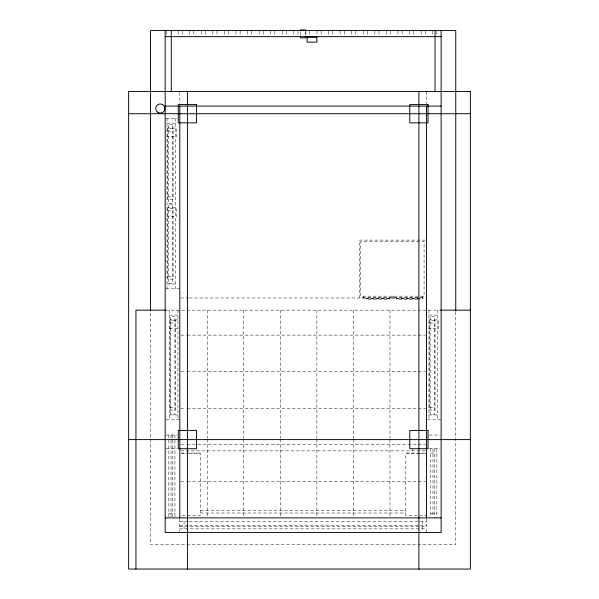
<?xml version="1.0" encoding="UTF-8"?>
<svg xmlns="http://www.w3.org/2000/svg" width="599" height="599" viewBox="0 0 599 599"><rect width="100%" height="100%" fill="white"/><g stroke="black" fill="none" stroke-linecap="round" stroke-linejoin="round"><path stroke-width="0.45" stroke-dasharray="3 2.25" d="M166.095 118.28L177.057 118.28M167.009 123.147L175.537 123.147M167.009 128.021L176.757 128.021L176.757 136.55L167.009 136.55M167.615 131.069L173.104 131.069M167.615 196.861L173.104 196.861M167.009 207.823L176.757 207.823L176.757 216.351L167.009 216.351M167.615 210.87L173.104 210.87M425.29 240.109L359.505 240.109L359.505 297.366L425.29 297.366M419.412 241.33L360.718 241.33L360.718 296.153L424.07 296.153L424.07 241.33L420.348 241.33M167.615 276.656L173.104 276.656M167.009 283.963L175.537 283.963M166.095 288.838L179.805 288.838M180.733 297.98L188.213 297.98M189.149 297.98L425.575 297.98M419.809 298.339L396.658 298.339L396.658 299.32L419.809 299.32M165.833 310.162L439.539 310.162M169.45 315.037L177.97 315.037M428.944 315.037L437.472 315.037M169.45 319.903L179.191 319.903M428.944 319.903L438.693 319.903L438.693 328.432L428.944 328.432M170.056 322.951L175.537 322.951M429.55 322.951L435.039 322.951M169.45 328.432L179.191 328.432M180.733 335.133L186.341 335.133M187.277 335.133L425.575 335.133M180.733 371.687L186.341 371.687M187.277 371.687L425.575 371.687M170.056 407.627L175.537 407.627M429.55 407.627L435.039 407.627M180.733 408.233L186.341 408.233M187.277 408.233L425.575 408.233M169.45 414.935L177.97 414.935M428.944 414.935L437.472 414.935M166.095 419.809L179.805 419.809M427.424 419.809L441.126 419.809M166.095 435.039L177.057 435.039M429.251 435.039L440.213 435.039M180.733 444.78L186.341 444.78M187.277 444.78L425.575 444.78M166.095 448.681L177.057 448.681M429.251 448.681L440.213 448.681M180.733 450.875L425.575 450.875M430.771 453.009L436.866 453.009M181.018 453.069L199.295 453.069L199.295 450.875M425.29 453.069L407.013 453.069L407.013 450.875M181.602 453.308L187.906 453.308M188.805 453.308L200.515 453.308L200.515 515.447L179.805 515.447M419.307 453.308L405.8 453.308L405.8 515.447L426.51 515.447M420.206 453.308L426.51 453.308M180.733 481.334L186.341 481.334M187.277 481.334L425.575 481.334M200.515 510.573L405.8 510.573M200.515 513.006L405.8 513.006M168.836 513.62L174.93 513.62M430.771 513.62L436.866 513.62M179.805 521.534L188.213 521.534M189.149 521.534L426.51 521.534M179.805 525.675L188.213 525.675M189.149 525.675L426.51 525.675M179.805 526.409L426.51 526.409M179.805 528.85L426.51 528.85M455.749 311.929L455.749 544.686L150.559 544.686L150.559 311.929M437.472 310.162L437.472 419.809M436.866 31.17L436.866 35.229M436.866 448.741L436.866 517.88M434.425 448.741L434.425 517.88M432.965 448.741L432.965 516.944M432.725 31.17L432.725 35.229M430.771 448.741L430.771 517.027M428.944 310.162L428.944 419.809M426.51 91.475L426.51 103.627M426.51 518.794L426.51 532.504M425.29 31.17L425.29 35.229M422.857 296.153L422.857 298.587L393.61 298.587L393.61 296.153M422.243 521.534L422.243 528.85M421.149 31.17L421.149 35.229M413.714 31.17L413.714 35.229M412.501 449.048L412.501 450.875M409.574 31.17L409.574 35.229M402.139 31.17L402.139 35.229M397.998 31.17L397.998 35.229M392.397 296.153L392.397 298.587L363.159 298.587L363.159 296.153M390.57 31.17L390.57 35.229M389.956 310.162L389.956 438.348M389.956 439.284L389.956 516.944M386.422 31.17L386.422 35.229M378.995 31.17L378.995 35.229M374.854 31.17L374.854 35.229M367.419 31.17L367.419 35.229M363.279 31.17L363.279 35.229M355.843 31.17L355.843 35.229M353.41 310.162L353.41 438.348M353.41 439.284L353.41 516.944M351.703 31.17L351.703 35.229M344.275 31.17L344.275 35.229M340.127 31.17L340.127 35.229M332.7 31.17L332.7 35.229M328.559 31.17L328.559 35.229M321.124 31.17L321.124 35.229M316.983 31.17L316.983 35.229M316.864 310.162L316.864 438.348M316.864 439.284L316.864 516.944M309.548 31.17L309.548 35.229M305.894 31.71L305.894 35.229M305.408 31.17L305.408 35.229M300.413 31.71L300.413 35.229M297.98 31.17L297.98 35.229M293.832 31.17L293.832 35.229M286.404 31.17L286.404 35.229M282.264 31.17L282.264 35.229M280.31 310.162L280.31 438.348M280.31 439.284L280.31 516.944M274.829 31.17L274.829 35.229M270.688 31.17L270.688 35.229M263.253 31.17L263.253 35.229M259.112 31.17L259.112 35.229M251.685 31.17L251.685 35.229M247.537 31.17L247.537 35.229M243.763 310.162L243.763 438.348M243.763 439.284L243.763 516.944M240.109 31.17L240.109 35.229M235.969 31.17L235.969 35.229M228.533 31.17L228.533 35.229M224.393 31.17L224.393 35.229M216.958 31.17L216.958 35.229M212.817 31.17L212.817 35.229M207.217 310.162L207.217 438.348M207.217 439.284L207.217 516.944M205.39 31.17L205.39 35.229M201.242 31.17L201.242 35.229M193.814 31.17L193.814 35.229M189.673 31.17L189.673 35.229M184.065 521.534L184.065 528.85M182.238 31.17L182.238 35.229M179.805 92.388L179.805 103.492M179.805 518.794L179.805 531.59M178.098 31.17L178.098 35.229M177.97 310.162L177.97 419.809M175.537 118.28L175.537 288.838M174.93 435.039L174.93 517.88M172.49 435.039L172.49 516.952M171.029 435.039L171.029 516.952M169.45 310.162L169.45 419.809M168.836 435.039L168.836 517.027M167.009 118.28L167.009 288.838M166.522 31.17L166.522 35.229M172.49 124.367L168.229 124.367L168.229 203.555L172.49 203.555L172.49 124.367M173.104 128.635L167.615 128.635L167.615 199.295L173.104 199.295L173.104 128.635M172.49 204.169L168.229 204.169L168.229 283.357L172.49 283.357L172.49 204.169M173.104 208.43L167.615 208.43L167.615 279.097L173.104 279.097L173.104 208.43M389.35 298.339L366.199 298.339L366.199 299.32L389.35 299.32L389.35 298.339M174.93 316.25L170.663 316.25L170.663 414.328L174.93 414.328L174.93 316.25M434.425 316.25L430.164 316.25L430.164 414.328L434.425 414.328L434.425 316.25M175.537 320.517L170.056 320.517L170.056 410.06L175.537 410.06L175.537 320.517M435.039 320.517L429.55 320.517L429.55 410.06L435.039 410.06L435.039 320.517"/><path stroke-width="0.9" d="M300.413 29.95L305.894 29.95M165.182 36.651L441.126 36.651M165.182 106.09L441.126 106.09M128.635 113.705L470.365 113.705M165.833 310.162L135.943 310.162L135.943 569.05M440.475 310.162L470.365 310.162M128.635 439.606L470.365 439.606M165.182 517.88L441.126 517.88M455.749 310.993L455.749 30.556L150.559 30.556L150.559 310.993M441.126 30.556L441.126 532.504L165.182 532.504L165.182 30.556M435.039 30.556L435.039 91.475M426.51 106.09L426.51 517.88M418.896 91.475L418.896 569.05M305.894 36.112L305.894 37.872L300.413 37.872L300.413 36.112M187.42 91.475L187.42 569.05M179.805 106.09L179.805 517.88M171.277 30.556L171.277 91.475M316.864 37.258L307.115 37.258L307.115 42.132L316.864 42.132L316.864 37.258M470.365 91.475L128.635 91.475L128.635 569.05L470.365 569.05L470.365 91.475M196.554 104.57L178.277 104.57L178.277 122.847L196.554 122.847L196.554 104.57M428.03 104.57L409.753 104.57L409.753 122.847L428.03 122.847L428.03 104.57M196.554 430.471L178.277 430.471L178.277 448.741L196.554 448.741L196.554 430.471M428.03 430.471L409.753 430.471L409.753 448.741L428.03 448.741L428.03 430.471M158.024 112.485A4.567 4.567 0 0 0 164.875 108.531A4.567 4.567 0 0 0 158.024 104.57A4.567 4.567 0 0 0 158.024 112.485"/></g></svg>
